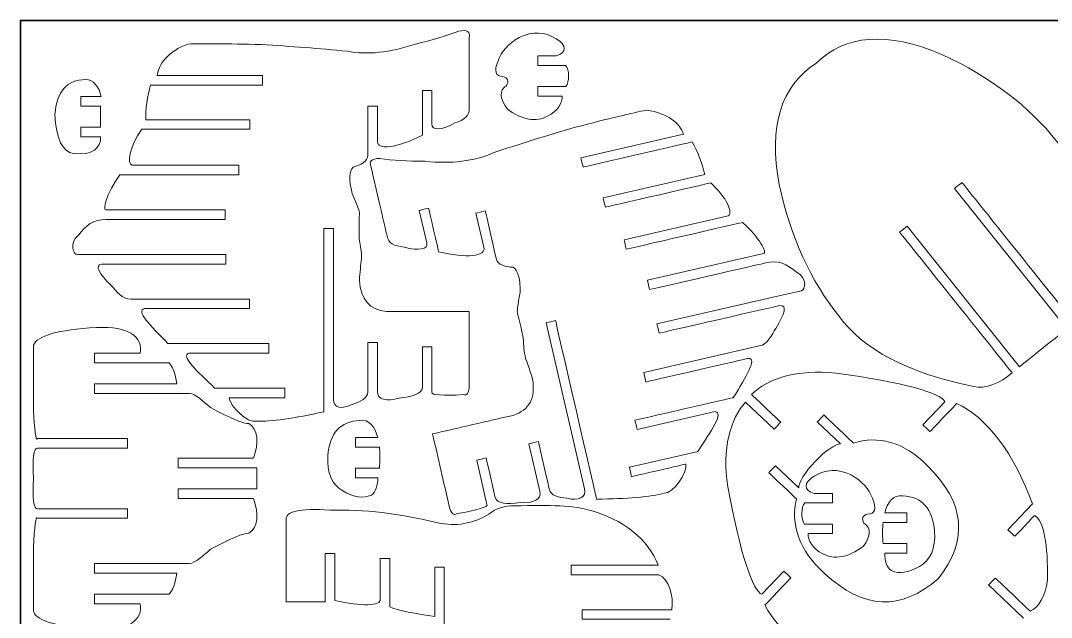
# Model space of a CAD drawing. Header units: inches. Extents: x -777 to 162, y -556 to 220.
# Drawn here: x -294.8 to 7.6, y -424.6 to -249.5 of the extents above; entities that cross this region are included whole.
import ezdxf

# ---------------------------------------------------------------- set-up
doc = ezdxf.new("R2010")
doc.units = ezdxf.units.IN
doc.header["$MEASUREMENT"] = 0
doc.layers.add('Layer 1', color=1, linetype='Continuous')
doc.layers.add('Layer 2', color=5, linetype='Continuous')

msp = doc.modelspace()

# ---------------------------------------------------------------- linework, layer by layer
at = {"layer": 'Layer 1', "lineweight": 9}
for points, knots in [([(-254.7151, -265.6626), (-254.4155, -262.3666), (-251.4172, -258.4896), (-245.7208, -256.3968), (-245.7208, -256.3968), (-241.5685, -256.2247), (-234.3879, -256.2874), (-224.1791, -256.5841), (-224.1791, -256.5841), (-215.4877, -257.0685), (-207.0908, -257.7085), (-198.9888, -258.5035), (-198.9888, -258.5035), (-193.0891, -259.6355), (-186.4049, -258.9361), (-178.9375, -256.4044), (-178.9375, -256.4044), (-174.0507, -255.2672), (-169.8233, -254.0109), (-166.2556, -252.6342), (-166.2556, -252.6342), (-163.7974, -252.1159), (-162.7779, -252.7542), (-163.1975, -254.5481)], [0, 0, 0, 0, 0.16666667, 0.16666667, 0.16666667, 0.16666668, 0.33333333, 0.33333333, 0.33333333, 0.33333334, 0.5, 0.5, 0.5, 0.50000001, 0.66666667, 0.66666667, 0.66666667, 0.66666668, 0.83333333, 0.83333333, 0.83333333, 0.83333334, 1, 1, 1, 1]), ([(-137.6757, -259.8666), (-134.504, -259.0552), (-134.504, -256.6029), (-137.6757, -254.8745), (-137.6757, -254.8745), (-140.9371, -252.7312), (-144.5579, -252.596), (-148.5373, -254.4695), (-148.5373, -254.4695), (-151.7389, -256.3284), (-153.8036, -258.6069), (-154.7312, -261.3053), (-154.7312, -261.3053), (-155.988, -264.378), (-155.5094, -265.922), (-153.2952, -265.9373), (-153.2952, -265.9373), (-151.8438, -266.3721), (-151.4994, -267.2568), (-152.2626, -268.5908), (-152.2626, -268.5908), (-154.4466, -270.075), (-154.3573, -272.3685), (-151.9933, -275.4714), (-151.9933, -275.4714), (-147.5346, -278.7242), (-143.615, -279.4287), (-140.234, -277.5851), (-140.234, -277.5851), (-137.1964, -276.219), (-135.7455, -273.4641), (-135.8803, -271.6865)], [0, 0, 0, 0, 0.125, 0.125, 0.125, 0.12500001, 0.25, 0.25, 0.25, 0.25000001, 0.375, 0.375, 0.375, 0.37500001, 0.5, 0.5, 0.5, 0.50000001, 0.625, 0.625, 0.625, 0.62500001, 0.75, 0.75, 0.75, 0.75000001, 0.875, 0.875, 0.875, 0.87500001, 1, 1, 1, 1]), ([(20.7955, -328.1248), (21.1244, -308.2721), (17.2764, -293.8994), (9.2497, -285.0074), (9.2497, -285.0074), (1.165, -274.7102), (-10.0938, -266.1868), (-24.5263, -259.4373), (-24.5263, -259.4373), (-40.5374, -252.6586), (-52.8619, -253.557), (-61.4997, -262.1333)], [0, 0, 0, 0, 0.33333333, 0.33333333, 0.33333333, 0.33333334, 0.66666667, 0.66666667, 0.66666667, 0.66666668, 1, 1, 1, 1]), ([(-137.6757, -259.8666), (-137.6757, -259.8666), (-143.0095, -259.8666), (-143.0095, -259.8666), (-143.0095, -259.8666), (-143.0095, -259.8666), (-143.0095, -262.686), (-143.0095, -262.686), (-143.0095, -262.686), (-143.0095, -262.686), (-134.8929, -262.686), (-134.8929, -262.686), (-134.8929, -262.686), (-133.7853, -263.8123), (-133.7558, -267.4496), (-134.8029, -268.8671)], [0, 0, 0, 0, 0.25, 0.25, 0.25, 0.25000001, 0.5, 0.5, 0.5, 0.50000001, 0.75, 0.75, 0.75, 0.75000001, 1, 1, 1, 1]), ([(-15.1815, -356.9067), (-34.6222, -352.8699), (-47.7998, -345.9609), (-54.713, -336.1782), (-54.713, -336.1782), (-62.9844, -326.0304), (-68.8288, -313.1753), (-72.2457, -297.6133), (-72.2457, -297.6133), (-75.3446, -280.5048), (-71.7629, -268.678), (-61.4997, -262.1333)], [0, 0, 0, 0, 0.33333333, 0.33333333, 0.33333333, 0.33333334, 0.66666667, 0.66666667, 0.66666667, 0.66666668, 1, 1, 1, 1]), ([(-254.7151, -265.6626), (-254.7151, -265.6626), (-223.7917, -265.6626), (-223.7917, -265.6626), (-223.7917, -265.6626), (-223.7917, -265.6626), (-223.7917, -268.4819), (-223.7917, -268.4819), (-223.7917, -268.4819), (-223.7917, -268.4819), (-256.6488, -268.4819), (-256.6488, -268.4819)], [0, 0, 0, 0, 0.33333333, 0.33333333, 0.33333333, 0.33333334, 0.66666667, 0.66666667, 0.66666667, 0.66666668, 1, 1, 1, 1]), ([(-271.1661, -271.8118), (-271.7792, -269.1389), (-273.3202, -266.6855), (-275.7892, -266.8167), (-275.7892, -266.8167), (-281.2561, -266.8765), (-284.2357, -270.2944), (-284.7274, -277.0703), (-284.7274, -277.0703), (-284.3979, -284.2961), (-282.5729, -288.1036), (-279.2518, -288.4933), (-279.2518, -288.4933), (-273.7459, -289.2398), (-271.1129, -286.8308), (-271.352, -283.6313)], [0, 0, 0, 0, 0.25, 0.25, 0.25, 0.25000001, 0.5, 0.5, 0.5, 0.50000001, 0.75, 0.75, 0.75, 0.75000001, 1, 1, 1, 1]), ([(-134.8025, -268.8671), (-134.8025, -268.8671), (-143.0095, -268.8671), (-143.0095, -268.8671), (-143.0095, -268.8671), (-143.0095, -268.8671), (-143.0095, -271.6865), (-143.0095, -271.6865), (-143.0095, -271.6865), (-143.0095, -271.6865), (-135.8796, -271.6865), (-135.8796, -271.6865)], [0, 0, 0, 0, 0.33333333, 0.33333333, 0.33333333, 0.33333334, 0.66666667, 0.66666667, 0.66666667, 0.66666668, 1, 1, 1, 1]), ([(-271.1661, -271.8118), (-271.1661, -271.8118), (-277.179, -271.8118), (-277.179, -271.8118), (-277.179, -271.8118), (-277.179, -271.8118), (-277.179, -274.6311), (-277.179, -274.6311), (-277.179, -274.6311), (-277.179, -274.6311), (-271.352, -274.6311), (-271.352, -274.6311)], [0, 0, 0, 0, 0.33333333, 0.33333333, 0.33333333, 0.33333334, 0.66666667, 0.66666667, 0.66666667, 0.66666668, 1, 1, 1, 1]), ([(-174.1138, -279.834), (-174.1138, -279.834), (-174.1138, -270.0775), (-174.1138, -270.0775), (-174.1138, -270.0775), (-174.1138, -270.0775), (-176.9331, -270.0775), (-176.9331, -270.0775), (-176.9331, -270.0775), (-176.9331, -270.0775), (-176.9331, -283.1547), (-176.9331, -283.1547)], [0, 0, 0, 0, 0.33333333, 0.33333333, 0.33333333, 0.33333334, 0.66666667, 0.66666667, 0.66666667, 0.66666668, 1, 1, 1, 1]), ([(-190.1235, -284.8605), (-190.1235, -284.8605), (-190.1235, -274.5913), (-190.1235, -274.5913), (-190.1235, -274.5913), (-190.1235, -274.5913), (-192.9429, -274.5913), (-192.9429, -274.5913), (-192.9429, -274.5913), (-192.9429, -274.5913), (-192.9429, -289.0757), (-192.9429, -289.0757)], [0, 0, 0, 0, 0.33333333, 0.33333333, 0.33333333, 0.33333334, 0.66666667, 0.66666667, 0.66666667, 0.66666668, 1, 1, 1, 1]), ([(-100.2787, -282.8278), (-101.3101, -279.683), (-105.1017, -276.5775), (-111.1224, -275.8158), (-111.1224, -275.8158), (-115.2075, -276.5797), (-122.191, -278.2516), (-132.073, -280.8309), (-132.073, -280.8309), (-140.4342, -283.2527), (-148.4735, -285.7601), (-156.1907, -288.3523), (-156.1907, -288.3523), (-161.6861, -290.779), (-168.3568, -291.5969), (-176.2018, -290.8049), (-176.2018, -290.8049), (-181.2192, -290.7929), (-185.6207, -290.5169), (-189.4063, -289.9757), (-189.4063, -289.9757), (-191.9181, -290.0221), (-192.7684, -290.8727), (-191.9571, -292.5269)], [0, 0, 0, 0, 0.16666667, 0.16666667, 0.16666667, 0.16666668, 0.33333333, 0.33333333, 0.33333333, 0.33333334, 0.5, 0.5, 0.5, 0.50000001, 0.66666667, 0.66666667, 0.66666667, 0.66666668, 0.83333333, 0.83333333, 0.83333333, 0.83333334, 1, 1, 1, 1]), ([(-174.1138, -279.834), (-174.2432, -281.8375), (-171.2255, -281.7479), (-167.4245, -279.5642), (-167.4245, -279.5642), (-164.5166, -278.6968), (-163.1075, -277.2903), (-163.1975, -275.3454)], [0, 0, 0, 0, 0.5, 0.5, 0.5, 0.50000001, 1, 1, 1, 1]), ([(-271.352, -280.8123), (-271.352, -280.8123), (-277.179, -280.8123), (-277.179, -280.8123), (-277.179, -280.8123), (-277.179, -280.8123), (-277.179, -283.6313), (-277.179, -283.6313), (-277.179, -283.6313), (-277.179, -283.6313), (-271.352, -283.6313), (-271.352, -283.6313)], [0, 0, 0, 0, 0.33333333, 0.33333333, 0.33333333, 0.33333334, 0.66666667, 0.66666667, 0.66666667, 0.66666668, 1, 1, 1, 1]), ([(-258.0878, -278.5947), (-258.0878, -278.5947), (-227.5321, -278.5944), (-227.5321, -278.5944), (-227.5321, -278.5944), (-227.5321, -278.5944), (-227.5321, -281.4136), (-227.5321, -281.4136), (-227.5321, -281.4136), (-227.5321, -281.4136), (-259.2571, -281.4136), (-259.2571, -281.4136)], [0, 0, 0, 0, 0.33333333, 0.33333333, 0.33333333, 0.33333334, 0.66666667, 0.66666667, 0.66666667, 0.66666668, 1, 1, 1, 1]), ([(-100.2787, -282.8278), (-100.2787, -282.8278), (-130.414, -289.7649), (-130.414, -289.7649), (-130.414, -289.7649), (-130.414, -289.7649), (-129.7816, -292.5123), (-129.7816, -292.5123), (-129.7816, -292.5123), (-129.7816, -292.5123), (-97.7619, -285.1414), (-97.7619, -285.1414)], [0, 0, 0, 0, 0.33333333, 0.33333333, 0.33333333, 0.33333334, 0.66666667, 0.66666667, 0.66666667, 0.66666668, 1, 1, 1, 1]), ([(-164.9959, -359.2769), (-163.7974, -359.6946), (-163.1978, -358.7972), (-163.1975, -356.5837), (-163.1975, -356.5837), (-163.1975, -349.3426), (-163.1975, -342.1015), (-163.1975, -334.8603), (-163.1975, -334.8603), (-171.2922, -334.86), (-179.3869, -334.8603), (-187.4817, -334.8603), (-187.4817, -334.8603), (-192.3987, -334.4117), (-195.0373, -331.3894), (-195.3974, -325.7939), (-195.3974, -325.7939), (-195.2476, -323.3701), (-195.0373, -321.2455), (-194.7676, -319.4206), (-194.7676, -319.4206), (-194.7978, -317.2359), (-195.0078, -315.4703), (-195.3974, -314.1243), (-195.3974, -314.1243), (-195.517, -312.5979), (-195.517, -309.935), (-195.3974, -306.1352), (-195.3974, -306.1352), (-195.2771, -305.7161), (-195.9967, -303.741), (-197.556, -300.2106), (-197.556, -300.2106), (-198.5153, -296.3202), (-198.3954, -293.7469), (-197.1962, -292.4906), (-197.1962, -292.4906), (-195.1018, -291.9431), (-192.8952, -290.8045), (-192.9429, -289.0754)], [0, 0, 0, 0, 0.1, 0.1, 0.1, 0.10000001, 0.2, 0.2, 0.2, 0.20000001, 0.3, 0.3, 0.3, 0.30000001, 0.4, 0.4, 0.4, 0.40000001, 0.5, 0.5, 0.5, 0.50000001, 0.6, 0.6, 0.6, 0.60000001, 0.7, 0.7, 0.7, 0.70000001, 0.8, 0.8, 0.8, 0.80000001, 0.9, 0.9, 0.9, 0.90000001, 1, 1, 1, 1]), ([(-262.0455, -291.9832), (-262.0455, -291.9832), (-230.7568, -291.9836), (-230.7568, -291.9836), (-230.7568, -291.9836), (-230.7568, -291.9836), (-230.7568, -294.8028), (-230.7568, -294.8028), (-230.7568, -294.8028), (-230.7568, -294.8028), (-265.7331, -294.8025), (-265.7331, -294.8025)], [0, 0, 0, 0, 0.33333333, 0.33333333, 0.33333333, 0.33333334, 0.66666667, 0.66666667, 0.66666667, 0.66666668, 1, 1, 1, 1]), ([(-94.0909, -294.6737), (-94.0909, -294.6737), (-123.8679, -301.528), (-123.8679, -301.528), (-123.8679, -301.528), (-123.8679, -301.528), (-123.2354, -304.2754), (-123.2354, -304.2754), (-123.2354, -304.2754), (-123.2354, -304.2754), (-92.319, -297.1585), (-92.319, -297.1585)], [0, 0, 0, 0, 0.33333333, 0.33333333, 0.33333333, 0.33333334, 0.66666667, 0.66666667, 0.66666667, 0.66666668, 1, 1, 1, 1]), ([(12.1568, -339.9889), (12.1568, -339.9889), (-20.8254, -298.7616), (-20.8254, -298.7616), (-20.8254, -298.7616), (-20.8254, -298.7616), (-18.6239, -297.0004), (-18.6239, -297.0004), (-18.6239, -297.0004), (-18.6239, -297.0004), (14.3583, -338.2277), (14.3583, -338.2277)], [0, 0, 0, 0, 0.33333333, 0.33333333, 0.33333333, 0.33333334, 0.66666667, 0.66666667, 0.66666667, 0.66666668, 1, 1, 1, 1]), ([(-269.7269, -305.0659), (-269.7269, -305.0659), (-234.7513, -305.0659), (-234.7513, -305.0659), (-234.7513, -305.0659), (-234.7513, -305.0659), (-234.7513, -307.8851), (-234.7513, -307.8851), (-234.7513, -307.8851), (-234.7513, -307.8851), (-269.7269, -307.8851), (-269.7269, -307.8851)], [0, 0, 0, 0, 0.33333333, 0.33333333, 0.33333333, 0.33333334, 0.66666667, 0.66666667, 0.66666667, 0.66666668, 1, 1, 1, 1]), ([(-175.6467, -314.7194), (-175.6467, -314.7194), (-177.8353, -305.2116), (-177.8353, -305.2116), (-177.8353, -305.2116), (-177.8353, -305.2116), (-175.0878, -304.5792), (-175.0878, -304.5792), (-175.0878, -304.5792), (-175.0878, -304.5792), (-172.1542, -317.3231), (-172.1542, -317.3231)], [0, 0, 0, 0, 0.33333333, 0.33333333, 0.33333333, 0.33333334, 0.66666667, 0.66666667, 0.66666667, 0.66666668, 1, 1, 1, 1]), ([(-158.9173, -316.0263), (-158.9173, -316.0263), (-161.221, -306.0188), (-161.221, -306.0188), (-161.221, -306.0188), (-161.221, -306.0188), (-158.4735, -305.3864), (-158.4735, -305.3864), (-158.4735, -305.3864), (-158.4735, -305.3864), (-155.2242, -319.5016), (-155.2242, -319.5016)], [0, 0, 0, 0, 0.33333333, 0.33333333, 0.33333333, 0.33333334, 0.66666667, 0.66666667, 0.66666667, 0.66666668, 1, 1, 1, 1]), ([(-270.9297, -318.1988), (-273.335, -318.1992), (-275.7403, -318.1992), (-278.1457, -318.1988), (-278.1457, -318.1988), (-279.265, -318.1237), (-280.7423, -315.115), (-277.8639, -312.5213), (-277.8639, -312.5213), (-275.6937, -309.6266), (-273.4083, -307.8181), (-269.7269, -307.8851)], [0, 0, 0, 0, 0.33333333, 0.33333333, 0.33333333, 0.33333334, 0.66666667, 0.66666667, 0.66666667, 0.66666668, 1, 1, 1, 1]), ([(-87.2306, -306.8331), (-87.2306, -306.8331), (-117.7218, -313.8525), (-117.7218, -313.8525), (-117.7218, -313.8525), (-117.7218, -313.8525), (-117.0893, -316.5999), (-117.0893, -316.5999), (-117.0893, -316.5999), (-117.0893, -316.5999), (-83.0045, -308.7533), (-83.0045, -308.7533)], [0, 0, 0, 0, 0.33333333, 0.33333333, 0.33333333, 0.33333334, 0.66666667, 0.66666667, 0.66666667, 0.66666668, 1, 1, 1, 1]), ([(-202.9979, -360.5708), (-202.9979, -360.5708), (-202.9979, -310.5641), (-202.9979, -310.5641), (-202.9979, -310.5641), (-202.9979, -310.5641), (-205.8173, -310.5641), (-205.8173, -310.5641), (-205.8173, -310.5641), (-205.8173, -310.5641), (-205.8173, -364.3034), (-205.8173, -364.3034)], [0, 0, 0, 0, 0.33333333, 0.33333333, 0.33333333, 0.33333334, 0.66666667, 0.66666667, 0.66666667, 0.66666668, 1, 1, 1, 1]), ([(-1.7105, -351.0829), (-1.7105, -351.0829), (-34.6927, -309.8556), (-34.6927, -309.8556), (-34.6927, -309.8556), (-34.6927, -309.8556), (-36.8942, -311.6168), (-36.8942, -311.6168), (-36.8942, -311.6168), (-36.8942, -311.6168), (-3.912, -352.8441), (-3.912, -352.8441)], [0, 0, 0, 0, 0.33333333, 0.33333333, 0.33333333, 0.33333334, 0.66666667, 0.66666667, 0.66666667, 0.66666668, 1, 1, 1, 1]), ([(-175.6467, -314.7194), (-175.0711, -316.6428), (-178.032, -317.2324), (-182.2259, -315.9572), (-182.2259, -315.9572), (-185.2543, -315.7641), (-186.9431, -314.7096), (-187.2917, -312.7941)], [0, 0, 0, 0, 0.5, 0.5, 0.5, 0.50000001, 1, 1, 1, 1]), ([(-270.9297, -318.1988), (-270.9297, -318.1988), (-234.6095, -318.1635), (-234.6095, -318.1635), (-234.6095, -318.1635), (-234.6095, -318.1635), (-234.6095, -320.9831), (-234.6095, -320.9831), (-234.6095, -320.9831), (-234.6095, -320.9831), (-270.9297, -321.0184), (-270.9297, -321.0184)], [0, 0, 0, 0, 0.33333333, 0.33333333, 0.33333333, 0.33333334, 0.66666667, 0.66666667, 0.66666667, 0.66666668, 1, 1, 1, 1]), ([(-166.7106, -394.183), (-167.7848, -394.8589), (-168.5704, -394.1189), (-169.0673, -391.9619), (-169.0673, -391.9619), (-170.6917, -384.9053), (-172.3162, -377.8487), (-173.9406, -370.7922), (-173.9406, -370.7922), (-166.0522, -368.9759), (-158.1637, -367.1604), (-150.2753, -365.3444), (-150.2753, -365.3444), (-145.5843, -363.8042), (-143.6909, -360.267), (-144.5952, -354.7333), (-144.5952, -354.7333), (-145.2849, -352.4049), (-145.9665, -350.3817), (-146.6387, -348.6637), (-146.6387, -348.6637), (-147.0994, -346.5279), (-147.2908, -344.7603), (-147.2131, -343.3612), (-147.2131, -343.3612), (-147.439, -341.8468), (-148.0364, -339.2518), (-149.0053, -335.5757), (-149.0053, -335.5757), (-149.2165, -335.1942), (-148.9584, -333.1081), (-148.2308, -329.3179), (-148.2308, -329.3179), (-148.1687, -325.3114), (-148.8628, -322.8306), (-150.3133, -321.8753), (-150.3133, -321.8753), (-152.4771, -321.8116), (-154.8829, -321.197), (-155.2243, -319.5013)], [0, 0, 0, 0, 0.1, 0.1, 0.1, 0.10000001, 0.2, 0.2, 0.2, 0.20000001, 0.3, 0.3, 0.3, 0.30000001, 0.4, 0.4, 0.4, 0.40000001, 0.5, 0.5, 0.5, 0.50000001, 0.6, 0.6, 0.6, 0.60000001, 0.7, 0.7, 0.7, 0.70000001, 0.8, 0.8, 0.8, 0.80000001, 0.9, 0.9, 0.9, 0.90000001, 1, 1, 1, 1]), ([(-76.8101, -317.8592), (-76.8101, -317.8592), (-110.8943, -325.7053), (-110.8943, -325.7053), (-110.8943, -325.7053), (-110.8943, -325.7053), (-110.2618, -328.4527), (-110.2618, -328.4527), (-110.2618, -328.4527), (-110.2618, -328.4527), (-76.1777, -320.6066), (-76.1777, -320.6066)], [0, 0, 0, 0, 0.33333333, 0.33333333, 0.33333333, 0.33333334, 0.66666667, 0.66666667, 0.66666667, 0.66666668, 1, 1, 1, 1]), ([(-72.6918, -330.3876), (-70.3477, -329.8483), (-68.0037, -329.3088), (-65.6598, -328.7688), (-65.6598, -328.7688), (-64.5858, -328.4445), (-63.8211, -325.181), (-67.208, -323.2992), (-67.208, -323.2992), (-69.9723, -320.9651), (-72.6051, -319.7154), (-76.1777, -320.6066)], [0, 0, 0, 0, 0.33333333, 0.33333333, 0.33333333, 0.33333334, 0.66666667, 0.66666667, 0.66666667, 0.66666668, 1, 1, 1, 1]), ([(-262.4144, -331.2239), (-264.9684, -331.4123), (-266.769, -328.7589), (-268.2558, -327.27), (-268.2558, -327.27), (-271.8574, -323.6617), (-273.1834, -321.3268), (-270.9297, -321.0188)], [0, 0, 0, 0, 0.5, 0.5, 0.5, 0.50000001, 1, 1, 1, 1]), ([(-262.4144, -331.2239), (-262.4144, -331.2239), (-227.6141, -331.2235), (-227.6141, -331.2235), (-227.6141, -331.2235), (-227.6141, -331.2235), (-227.6141, -334.0428), (-227.6141, -334.0428), (-227.6141, -334.0428), (-227.6141, -334.0428), (-258.4632, -334.0432), (-258.4632, -334.0432)], [0, 0, 0, 0, 0.33333333, 0.33333333, 0.33333333, 0.33333334, 0.66666667, 0.66666667, 0.66666667, 0.66666668, 1, 1, 1, 1]), ([(-72.6918, -330.3876), (-72.6918, -330.3876), (-108.0942, -338.5009), (-108.0942, -338.5009), (-108.0942, -338.5009), (-108.0942, -338.5009), (-107.4617, -341.2486), (-107.4617, -341.2486), (-107.4617, -341.2486), (-107.4617, -341.2486), (-72.0593, -333.1353), (-72.0593, -333.1353)], [0, 0, 0, 0, 0.33333333, 0.33333333, 0.33333333, 0.33333334, 0.66666667, 0.66666667, 0.66666667, 0.66666668, 1, 1, 1, 1]), ([(-245.4365, -347.0832), (-245.4365, -347.0832), (-221.9706, -347.0832), (-221.9706, -347.0832), (-221.9706, -347.0832), (-221.9706, -347.0832), (-221.9706, -344.2639), (-221.9706, -344.2639), (-221.9706, -344.2639), (-221.9706, -344.2639), (-251.56, -344.2978), (-251.56, -344.2978), (-251.56, -344.2978), (-256.6991, -338.9695), (-261.162, -334.6263), (-258.4632, -334.0432)], [0, 0, 0, 0, 0.25, 0.25, 0.25, 0.25000001, 0.5, 0.5, 0.5, 0.50000001, 0.75, 0.75, 0.75, 0.75000001, 1, 1, 1, 1]), ([(-78.0682, -344.9909), (-75.537, -344.6016), (-74.3775, -341.6119), (-73.2627, -339.8274), (-73.2627, -339.8274), (-70.5623, -335.5031), (-69.7939, -332.9302), (-72.0592, -333.1357)], [0, 0, 0, 0, 0.5, 0.5, 0.5, 0.50000001, 1, 1, 1, 1]), ([(-129.3869, -386.9188), (-129.3869, -386.9188), (-140.605, -338.1866), (-140.605, -338.1866), (-140.605, -338.1866), (-140.605, -338.1866), (-137.8575, -337.5542), (-137.8575, -337.5542), (-137.8575, -337.5542), (-137.8575, -337.5542), (-125.802, -389.9239), (-125.802, -389.9239)], [0, 0, 0, 0, 0.33333333, 0.33333333, 0.33333333, 0.33333334, 0.66666667, 0.66666667, 0.66666667, 0.66666668, 1, 1, 1, 1]), ([(-289.8202, -372.1637), (-290.364, -373.0527), (-290.7609, -369.4482), (-291.0127, -363.7154), (-291.0127, -363.7154), (-291.0127, -354.587), (-291.0127, -348.2765), (-291.0127, -344.7835), (-291.0127, -344.7835), (-290.0286, -341.974), (-283.8824, -340.2404), (-272.5744, -339.5829)], [0, 0, 0, 0, 0.33333333, 0.33333333, 0.33333333, 0.33333334, 0.66666667, 0.66666667, 0.66666667, 0.66666668, 1, 1, 1, 1]), ([(-190.1239, -358.3187), (-190.1239, -358.3187), (-190.1235, -344.0139), (-190.1235, -344.0139), (-190.1235, -344.0139), (-190.1235, -344.0139), (-192.9429, -344.0139), (-192.9429, -344.0139), (-192.9429, -344.0139), (-192.9429, -344.0139), (-192.9429, -358.4984), (-192.9429, -358.4984)], [0, 0, 0, 0, 0.33333333, 0.33333333, 0.33333333, 0.33333334, 0.66666667, 0.66666667, 0.66666667, 0.66666668, 1, 1, 1, 1]), ([(-259.7432, -347.1086), (-259.7432, -347.1086), (-273.0843, -347.1086), (-273.0843, -347.1086), (-273.0843, -347.1086), (-273.0843, -347.1086), (-273.0843, -349.928), (-273.0843, -349.928), (-273.0843, -349.928), (-273.0843, -349.928), (-251.2596, -349.9284), (-251.2596, -349.9284)], [0, 0, 0, 0, 0.33333333, 0.33333333, 0.33333333, 0.33333334, 0.66666667, 0.66666667, 0.66666667, 0.66666668, 1, 1, 1, 1]), ([(-174.1141, -358.5866), (-174.1141, -358.5866), (-174.1138, -345.2688), (-174.1138, -345.2688), (-174.1138, -345.2688), (-174.1138, -345.2688), (-176.9331, -345.2688), (-176.9331, -345.2688), (-176.9331, -345.2688), (-176.9331, -345.2688), (-176.9331, -357.34), (-176.9331, -357.34)], [0, 0, 0, 0, 0.33333333, 0.33333333, 0.33333333, 0.33333334, 0.66666667, 0.66666667, 0.66666667, 0.66666668, 1, 1, 1, 1]), ([(-78.0682, -344.9909), (-78.0682, -344.9909), (-111.9816, -352.7974), (-111.9816, -352.7974), (-111.9816, -352.7974), (-111.9816, -352.7974), (-111.3491, -355.5448), (-111.3491, -355.5448), (-111.3491, -355.5448), (-111.3491, -355.5448), (-81.2862, -348.6247), (-81.2862, -348.6247)], [0, 0, 0, 0, 0.33333333, 0.33333333, 0.33333333, 0.33333334, 0.66666667, 0.66666667, 0.66666667, 0.66666668, 1, 1, 1, 1]), ([(-91.0556, -364.2547), (-91.0556, -364.2547), (-113.9234, -369.5188), (-113.9234, -369.5188), (-113.9234, -369.5188), (-113.9234, -369.5188), (-114.5559, -366.7714), (-114.5559, -366.7714), (-114.5559, -366.7714), (-114.5559, -366.7714), (-85.713, -360.1666), (-85.713, -360.1666), (-85.713, -360.1666), (-81.9003, -353.8212), (-78.5254, -348.5876), (-81.2862, -348.6247)], [0, 0, 0, 0, 0.25, 0.25, 0.25, 0.25000001, 0.5, 0.5, 0.5, 0.50000001, 0.75, 0.75, 0.75, 0.75000001, 1, 1, 1, 1]), ([(-23.6005, -361.3931), (-24.5139, -358.8718), (-35.8291, -355.5934), (-55.6134, -352.9566), (-55.6134, -352.9566), (-66.8829, -351.8401), (-75.713, -354.4633), (-80.3391, -359.2365)], [0, 0, 0, 0, 0.5, 0.5, 0.5, 0.50000001, 1, 1, 1, 1]), ([(-249.0162, -356.0968), (-249.0162, -356.0968), (-273.0843, -356.0968), (-273.0843, -356.0968), (-273.0843, -356.0968), (-273.0843, -356.0968), (-273.0843, -358.9161), (-273.0843, -358.9161), (-273.0843, -358.9161), (-273.0843, -358.9161), (-245.3109, -358.9161), (-245.3109, -358.9161)], [0, 0, 0, 0, 0.33333333, 0.33333333, 0.33333333, 0.33333334, 0.66666667, 0.66666667, 0.66666667, 0.66666668, 1, 1, 1, 1]), ([(-245.3109, -358.9161), (-243.3988, -359.0295), (-241.3249, -361.2052), (-239.0896, -363.086), (-239.0896, -363.086), (-233.0166, -366.3234), (-229.2759, -367.8824), (-227.869, -367.7628), (-227.869, -367.7628), (-225.2061, -369.3141), (-224.7571, -373.4989), (-226.5226, -377.9592)], [0, 0, 0, 0, 0.33333333, 0.33333333, 0.33333333, 0.33333334, 0.66666667, 0.66666667, 0.66666667, 0.66666668, 1, 1, 1, 1]), ([(-238.0099, -357.348), (-238.0099, -357.348), (-217.3036, -357.348), (-217.3036, -357.348), (-217.3036, -357.348), (-217.3036, -357.348), (-217.3036, -360.1673), (-217.3036, -360.1673), (-217.3036, -360.1673), (-217.3036, -360.1673), (-233.6465, -360.1673), (-233.6465, -360.1673)], [0, 0, 0, 0, 0.33333333, 0.33333333, 0.33333333, 0.33333334, 0.66666667, 0.66666667, 0.66666667, 0.66666668, 1, 1, 1, 1]), ([(-192.9429, -358.4984), (-192.8511, -360.1823), (-195.1018, -361.3818), (-197.3311, -362.0972), (-197.3311, -362.0972), (-200.5138, -363.6827), (-203.1911, -363.1739), (-202.9979, -360.5708)], [0, 0, 0, 0, 0.5, 0.5, 0.5, 0.50000001, 1, 1, 1, 1]), ([(-190.1239, -358.3187), (-190.2835, -360.7425), (-187.3555, -361.3912), (-183.7044, -360.2643), (-183.7044, -360.2643), (-179.9315, -359.9654), (-176.8858, -358.9478), (-176.9331, -357.2121)], [0, 0, 0, 0, 0.5, 0.5, 0.5, 0.50000001, 1, 1, 1, 1]), ([(-82.0894, -361.4627), (-82.0894, -361.4627), (-73.7461, -369.402), (-73.7461, -369.402), (-73.7461, -369.402), (-73.7461, -369.402), (-71.8025, -367.3592), (-71.8025, -367.3592), (-71.8025, -367.3592), (-71.8025, -367.3592), (-80.3391, -359.2365), (-80.3391, -359.2365)], [0, 0, 0, 0, 0.33333333, 0.33333333, 0.33333333, 0.33333334, 0.66666667, 0.66666667, 0.66666667, 0.66666668, 1, 1, 1, 1]), ([(-77.3212, -417.8434), (-79.8845, -417.0558), (-83.7183, -405.9145), (-87.3301, -386.284), (-87.3301, -386.284), (-89.0025, -375.083), (-86.6278, -366.3193), (-82.0894, -361.4627)], [0, 0, 0, 0, 0.5, 0.5, 0.5, 0.50000001, 1, 1, 1, 1]), ([(-23.6005, -361.3931), (-23.6005, -361.3931), (-30.0517, -368.1729), (-30.0517, -368.1729), (-30.0517, -368.1729), (-30.0517, -368.1729), (-28.0095, -370.1161), (-28.0095, -370.1161), (-28.0095, -370.1161), (-28.0095, -370.1161), (-20.2027, -361.9123), (-20.2027, -361.9123)], [0, 0, 0, 0, 0.33333333, 0.33333333, 0.33333333, 0.33333334, 0.66666667, 0.66666667, 0.66666667, 0.66666668, 1, 1, 1, 1]), ([(-54.2759, -373.7265), (-54.2759, -373.7265), (-61.0557, -367.2748), (-61.0557, -367.2748), (-61.0557, -367.2748), (-61.0557, -367.2748), (-59.1126, -365.2325), (-59.1126, -365.2325), (-59.1126, -365.2325), (-59.1126, -365.2325), (-50.4276, -373.4969), (-50.4276, -373.4969)], [0, 0, 0, 0, 0.33333333, 0.33333333, 0.33333333, 0.33333334, 0.66666667, 0.66666667, 0.66666667, 0.66666668, 1, 1, 1, 1]), ([(-190.0183, -371.839), (-190.7662, -368.8016), (-192.531, -366.3464), (-195.3145, -366.8395), (-195.3145, -366.8395), (-200.9993, -367.0794), (-204.1116, -370.557), (-204.6503, -377.2729), (-204.6503, -377.2729), (-204.9791, -382.1899), (-203.5132, -385.6078), (-200.2518, -387.5265), (-200.2518, -387.5265), (-196.9598, -389.4004), (-194.2069, -389.805), (-191.993, -388.7403), (-191.993, -388.7403), (-190.6171, -388.1221), (-189.9592, -385.6399), (-190.0183, -383.6588)], [0, 0, 0, 0, 0.2, 0.2, 0.2, 0.20000001, 0.4, 0.4, 0.4, 0.40000001, 0.6, 0.6, 0.6, 0.60000001, 0.8, 0.8, 0.8, 0.80000001, 1, 1, 1, 1]), ([(-190.0183, -371.839), (-190.0183, -371.839), (-196.5068, -371.839), (-196.5068, -371.839), (-196.5068, -371.839), (-196.5068, -371.839), (-196.5068, -374.658), (-196.5068, -374.658), (-196.5068, -374.658), (-196.5068, -374.658), (-189.5244, -374.658), (-189.5244, -374.658)], [0, 0, 0, 0, 0.33333333, 0.33333333, 0.33333333, 0.33333334, 0.66666667, 0.66666667, 0.66666667, 0.66666668, 1, 1, 1, 1]), ([(-289.8202, -374.9831), (-289.8202, -374.9831), (-263.4044, -374.9831), (-263.4044, -374.9831), (-263.4044, -374.9831), (-263.4044, -374.9831), (-263.4044, -372.1637), (-263.4044, -372.1637), (-263.4044, -372.1637), (-263.4044, -372.1637), (-289.8202, -372.1637), (-289.8202, -372.1637)], [0, 0, 0, 0, 0.33333333, 0.33333333, 0.33333333, 0.33333334, 0.66666667, 0.66666667, 0.66666667, 0.66666668, 1, 1, 1, 1]), ([(-142.438, -387.6122), (-142.438, -387.6122), (-145.6474, -373.6721), (-145.6474, -373.6721), (-145.6474, -373.6721), (-145.6474, -373.6721), (-142.8998, -373.0396), (-142.8998, -373.0396), (-142.8998, -373.0396), (-142.8998, -373.0396), (-139.6505, -387.1549), (-139.6505, -387.1549)], [0, 0, 0, 0, 0.33333333, 0.33333333, 0.33333333, 0.33333334, 0.66666667, 0.66666667, 0.66666667, 0.66666668, 1, 1, 1, 1]), ([(-226.523, -377.9592), (-226.523, -377.9592), (-248.5846, -377.9592), (-248.5846, -377.9592), (-248.5846, -377.9592), (-248.5846, -377.9592), (-248.5846, -380.7786), (-248.5846, -380.7786), (-248.5846, -380.7786), (-248.5846, -380.7786), (-225.5349, -380.779), (-225.5349, -380.779)], [0, 0, 0, 0, 0.33333333, 0.33333333, 0.33333333, 0.33333334, 0.66666667, 0.66666667, 0.66666667, 0.66666668, 1, 1, 1, 1]), ([(-157.9796, -391.4647), (-157.9796, -391.4647), (-160.9676, -378.4865), (-160.9676, -378.4865), (-160.9676, -378.4865), (-160.9676, -378.4865), (-158.22, -377.854), (-158.22, -377.854), (-158.22, -377.854), (-158.22, -377.854), (-155.5121, -389.6176), (-155.5121, -389.6176)], [0, 0, 0, 0, 0.33333333, 0.33333333, 0.33333333, 0.33333334, 0.66666667, 0.66666667, 0.66666667, 0.66666668, 1, 1, 1, 1]), ([(-95.9902, -375.9239), (-95.9902, -375.9239), (-116.1687, -380.569), (-116.1687, -380.569), (-116.1687, -380.569), (-116.1687, -380.569), (-115.5363, -383.3164), (-115.5363, -383.3164), (-115.5363, -383.3164), (-115.5363, -383.3164), (-99.6099, -379.6502), (-99.6099, -379.6502)], [0, 0, 0, 0, 0.33333333, 0.33333333, 0.33333333, 0.33333334, 0.66666667, 0.66666667, 0.66666667, 0.66666668, 1, 1, 1, 1]), ([(-189.5244, -380.8395), (-189.5244, -380.8395), (-196.5068, -380.8395), (-196.5068, -380.8395), (-196.5068, -380.8395), (-196.5068, -380.8395), (-196.5068, -383.6588), (-196.5068, -383.6588), (-196.5068, -383.6588), (-196.5068, -383.6588), (-190.0183, -383.6588), (-190.0183, -383.6588)], [0, 0, 0, 0, 0.33333333, 0.33333333, 0.33333333, 0.33333334, 0.66666667, 0.66666667, 0.66666667, 0.66666668, 1, 1, 1, 1]), ([(-66.5194, -386.5913), (-66.5194, -386.5913), (-73.2995, -380.1398), (-73.2995, -380.1398), (-73.2995, -380.1398), (-73.2995, -380.1398), (-75.2426, -382.1821), (-75.2426, -382.1821), (-75.2426, -382.1821), (-75.2426, -382.1821), (-67.1714, -389.8628), (-67.1714, -389.8628)], [0, 0, 0, 0, 0.33333333, 0.33333333, 0.33333333, 0.33333334, 0.66666667, 0.66666667, 0.66666667, 0.66666668, 1, 1, 1, 1]), ([(-61.9619, -388.2333), (-65.1336, -387.4219), (-65.1336, -384.9696), (-61.9619, -383.2412), (-61.9619, -383.2412), (-58.7005, -381.0979), (-55.0798, -380.9627), (-51.1004, -382.8362), (-51.1004, -382.8362), (-47.8988, -384.6951), (-45.834, -386.9736), (-44.9064, -389.672), (-44.9064, -389.672), (-43.6496, -392.7447), (-44.1282, -394.2887), (-46.3424, -394.304), (-46.3424, -394.304), (-47.7938, -394.7388), (-48.1382, -395.6235), (-47.375, -396.9575), (-47.375, -396.9575), (-45.191, -398.4417), (-45.2803, -400.7352), (-47.6444, -403.8381), (-47.6444, -403.8381), (-52.103, -407.0909), (-56.0227, -407.7954), (-59.4036, -405.9518), (-59.4036, -405.9518), (-62.4412, -404.5857), (-63.8922, -401.8308), (-63.7573, -400.0532)], [0, 0, 0, 0, 0.125, 0.125, 0.125, 0.12500001, 0.25, 0.25, 0.25, 0.25000001, 0.375, 0.375, 0.375, 0.37500001, 0.5, 0.5, 0.5, 0.50000001, 0.625, 0.625, 0.625, 0.62500001, 0.75, 0.75, 0.75, 0.75000001, 0.875, 0.875, 0.875, 0.87500001, 1, 1, 1, 1]), ([(-225.5349, -386.9473), (-225.5349, -386.9473), (-248.5846, -386.9473), (-248.5846, -386.9473), (-248.5846, -386.9473), (-248.5846, -386.9473), (-248.5846, -389.7663), (-248.5846, -389.7663), (-248.5846, -389.7663), (-248.5846, -389.7663), (-226.523, -389.7663), (-226.523, -389.7663)], [0, 0, 0, 0, 0.33333333, 0.33333333, 0.33333333, 0.33333334, 0.66666667, 0.66666667, 0.66666667, 0.66666668, 1, 1, 1, 1]), ([(-139.6505, -387.1549), (-139.3623, -388.8165), (-136.8998, -389.4805), (-134.5669, -389.6776), (-134.5669, -389.6776), (-131.1095, -390.5087), (-128.6147, -389.4123), (-129.3869, -386.9188)], [0, 0, 0, 0, 0.5, 0.5, 0.5, 0.50000001, 1, 1, 1, 1]), ([(-245.3109, -408.8102), (-243.3988, -408.6968), (-241.3249, -406.5208), (-239.0896, -404.64), (-239.0896, -404.64), (-233.0166, -401.4025), (-229.2759, -399.8436), (-227.869, -399.9631), (-227.869, -399.9631), (-225.2061, -398.4118), (-224.7571, -394.2267), (-226.5226, -389.7663)], [0, 0, 0, 0, 0.33333333, 0.33333333, 0.33333333, 0.33333334, 0.66666667, 0.66666667, 0.66666667, 0.66666668, 1, 1, 1, 1]), ([(-142.438, -387.6122), (-141.7387, -389.9384), (-144.4465, -391.2274), (-148.2574, -390.9483), (-148.2574, -390.9483), (-152.0012, -391.5034), (-155.1976, -391.195), (-155.5408, -389.4929)], [0, 0, 0, 0, 0.5, 0.5, 0.5, 0.50000001, 1, 1, 1, 1]), ([(-61.9619, -388.2333), (-61.9619, -388.2333), (-56.6281, -388.2333), (-56.6281, -388.2333), (-56.6281, -388.2333), (-56.6281, -388.2333), (-56.6281, -391.0527), (-56.6281, -391.0527), (-56.6281, -391.0527), (-56.6281, -391.0527), (-64.7447, -391.0527), (-64.7447, -391.0527), (-64.7447, -391.0527), (-65.8523, -392.179), (-65.8819, -395.8163), (-64.8347, -397.2338)], [0, 0, 0, 0, 0.25, 0.25, 0.25, 0.25000001, 0.5, 0.5, 0.5, 0.50000001, 0.75, 0.75, 0.75, 0.75000001, 1, 1, 1, 1]), ([(-41.2746, -393.9921), (-40.5266, -390.9547), (-38.7618, -388.4995), (-35.9783, -388.9926), (-35.9783, -388.9926), (-30.2935, -389.2325), (-27.1812, -392.7101), (-26.6425, -399.426), (-26.6425, -399.426), (-26.3137, -404.343), (-27.7797, -407.7609), (-31.041, -409.6796), (-31.041, -409.6796), (-34.333, -411.5535), (-37.0859, -411.9581), (-39.2998, -410.8934), (-39.2998, -410.8934), (-40.6757, -410.2752), (-41.3336, -407.793), (-41.2746, -405.8119)], [0, 0, 0, 0, 0.2, 0.2, 0.2, 0.20000001, 0.4, 0.4, 0.4, 0.40000001, 0.6, 0.6, 0.6, 0.60000001, 0.8, 0.8, 0.8, 0.80000001, 1, 1, 1, 1]), ([(-289.8202, -395.5622), (-289.8202, -395.5622), (-263.4044, -395.5622), (-263.4044, -395.5622), (-263.4044, -395.5622), (-263.4044, -395.5622), (-263.4044, -392.7428), (-263.4044, -392.7428), (-263.4044, -392.7428), (-263.4044, -392.7428), (-289.8202, -392.7428), (-289.8202, -392.7428)], [0, 0, 0, 0, 0.33333333, 0.33333333, 0.33333333, 0.33333334, 0.66666667, 0.66666667, 0.66666667, 0.66666668, 1, 1, 1, 1]), ([(-157.4035, -394.3281), (-162.1106, -397.2009), (-167.1177, -398.0385), (-172.4243, -396.8415), (-172.4243, -396.8415), (-183.6647, -394.1283), (-194.1866, -392.9051), (-203.9893, -393.1719)], [0, 0, 0, 0, 0.5, 0.5, 0.5, 0.50000001, 1, 1, 1, 1]), ([(-107.7839, -409.3224), (-110.5424, -401.9144), (-117.9184, -395.7087), (-128.3517, -393.0713), (-128.3517, -393.0713), (-132.1366, -391.9166), (-139.2968, -391.5318), (-149.8311, -391.9166), (-149.8311, -391.9166), (-152.8462, -391.8146), (-155.3703, -392.6183), (-157.4035, -394.3281)], [0, 0, 0, 0, 0.33333333, 0.33333333, 0.33333333, 0.33333334, 0.66666667, 0.66666667, 0.66666667, 0.66666668, 1, 1, 1, 1]), ([(2.0408, -391.3002), (2.0408, -391.3002), (-5.1833, -398.8921), (-5.1833, -398.8921), (-5.1833, -398.8921), (-5.1833, -398.8921), (-3.141, -400.8358), (-3.141, -400.8358), (-3.141, -400.8358), (-3.141, -400.8358), (2.7098, -394.6868), (2.7098, -394.6868)], [0, 0, 0, 0, 0.33333333, 0.33333333, 0.33333333, 0.33333334, 0.66666667, 0.66666667, 0.66666667, 0.66666668, 1, 1, 1, 1]), ([(-289.8202, -395.5622), (-290.364, -394.6732), (-290.7609, -398.2777), (-291.0127, -404.0105), (-291.0127, -404.0105), (-291.0127, -413.1389), (-291.0127, -419.4494), (-291.0127, -422.9424), (-291.0127, -422.9424), (-290.0286, -425.7519), (-283.8824, -427.4855), (-272.5744, -428.143)], [0, 0, 0, 0, 0.33333333, 0.33333333, 0.33333333, 0.33333334, 0.66666667, 0.66666667, 0.66666667, 0.66666668, 1, 1, 1, 1]), ([(-41.2746, -393.9921), (-41.2746, -393.9921), (-34.7861, -393.9921), (-34.7861, -393.9921), (-34.7861, -393.9921), (-34.7861, -393.9921), (-34.7861, -396.8111), (-34.7861, -396.8111), (-34.7861, -396.8111), (-34.7861, -396.8111), (-41.7684, -396.8111), (-41.7684, -396.8111)], [0, 0, 0, 0, 0.33333333, 0.33333333, 0.33333333, 0.33333334, 0.66666667, 0.66666667, 0.66666667, 0.66666668, 1, 1, 1, 1]), ([(1.4044, -422.8278), (3.7835, -421.8928), (5.9526, -418.23), (6.4481, -413.7091), (6.4481, -413.7091), (6.7029, -403.3852), (5.3058, -396.0586), (2.7098, -394.6868)], [0, 0, 0, 0, 0.5, 0.5, 0.5, 0.50000001, 1, 1, 1, 1]), ([(-64.8351, -397.2338), (-64.8351, -397.2338), (-56.6281, -397.2338), (-56.6281, -397.2338), (-56.6281, -397.2338), (-56.6281, -397.2338), (-56.6281, -400.0532), (-56.6281, -400.0532), (-56.6281, -400.0532), (-56.6281, -400.0532), (-63.758, -400.0532), (-63.758, -400.0532)], [0, 0, 0, 0, 0.33333333, 0.33333333, 0.33333333, 0.33333334, 0.66666667, 0.66666667, 0.66666667, 0.66666668, 1, 1, 1, 1]), ([(-41.7684, -402.9926), (-41.7684, -402.9926), (-34.7861, -402.9926), (-34.7861, -402.9926), (-34.7861, -402.9926), (-34.7861, -402.9926), (-34.7861, -405.8119), (-34.7861, -405.8119), (-34.7861, -405.8119), (-34.7861, -405.8119), (-41.2746, -405.8119), (-41.2746, -405.8119)], [0, 0, 0, 0, 0.33333333, 0.33333333, 0.33333333, 0.33333334, 0.66666667, 0.66666667, 0.66666667, 0.66666668, 1, 1, 1, 1]), ([(-205.4203, -420.091), (-205.4203, -420.091), (-205.4203, -405.8857), (-205.4203, -405.8857), (-205.4203, -405.8857), (-205.4203, -405.8857), (-202.601, -405.8857), (-202.601, -405.8857), (-202.601, -405.8857), (-202.601, -405.8857), (-202.601, -419.6423), (-202.601, -419.6423)], [0, 0, 0, 0, 0.33333333, 0.33333333, 0.33333333, 0.33333334, 0.66666667, 0.66666667, 0.66666667, 0.66666668, 1, 1, 1, 1]), ([(-189.3198, -419.2829), (-189.3198, -419.2829), (-189.3202, -407.3218), (-189.3202, -407.3218), (-189.3202, -407.3218), (-189.3202, -407.3218), (-186.5008, -407.3218), (-186.5008, -407.3218), (-186.5008, -407.3218), (-186.5008, -407.3218), (-186.5008, -421.5274), (-186.5008, -421.5274)], [0, 0, 0, 0, 0.33333333, 0.33333333, 0.33333333, 0.33333334, 0.66666667, 0.66666667, 0.66666667, 0.66666668, 1, 1, 1, 1]), ([(-249.0162, -411.6292), (-249.0162, -411.6292), (-273.0843, -411.6292), (-273.0843, -411.6292), (-273.0843, -411.6292), (-273.0843, -411.6292), (-273.0843, -408.8102), (-273.0843, -408.8102), (-273.0843, -408.8102), (-273.0843, -408.8102), (-245.3109, -408.8102), (-245.3109, -408.8102)], [0, 0, 0, 0, 0.33333333, 0.33333333, 0.33333333, 0.33333334, 0.66666667, 0.66666667, 0.66666667, 0.66666668, 1, 1, 1, 1]), ([(-173.3104, -424.3999), (-173.3104, -424.3999), (-173.3104, -409.9253), (-173.3104, -409.9253), (-173.3104, -409.9253), (-173.3104, -409.9253), (-170.4911, -409.9253), (-170.4911, -409.9253), (-170.4911, -409.9253), (-170.4911, -409.9253), (-170.4911, -427.1827), (-170.4911, -427.1827)], [0, 0, 0, 0, 0.33333333, 0.33333333, 0.33333333, 0.33333334, 0.66666667, 0.66666667, 0.66666667, 0.66666668, 1, 1, 1, 1]), ([(-107.5149, -412.1417), (-107.5149, -412.1417), (-133.2673, -412.1417), (-133.2673, -412.1417), (-133.2673, -412.1417), (-133.2673, -412.1417), (-133.2669, -409.3224), (-133.2669, -409.3224), (-133.2669, -409.3224), (-133.2669, -409.3224), (-107.7839, -409.3224), (-107.7839, -409.3224)], [0, 0, 0, 0, 0.33333333, 0.33333333, 0.33333333, 0.33333334, 0.66666667, 0.66666667, 0.66666667, 0.66666668, 1, 1, 1, 1]), ([(-77.3212, -417.8434), (-77.3212, -417.8434), (-70.8695, -411.0636), (-70.8695, -411.0636), (-70.8695, -411.0636), (-70.8695, -411.0636), (-68.8271, -413.007), (-68.8271, -413.007), (-68.8271, -413.007), (-68.8271, -413.007), (-76.4112, -420.9768), (-76.4112, -420.9768)], [0, 0, 0, 0, 0.33333333, 0.33333333, 0.33333333, 0.33333334, 0.66666667, 0.66666667, 0.66666667, 0.66666668, 1, 1, 1, 1]), ([(-0.5561, -424.8545), (-0.5561, -424.8545), (-10.7816, -415.1233), (-10.7816, -415.1233), (-10.7816, -415.1233), (-10.7816, -415.1233), (-8.8385, -413.081), (-8.8385, -413.081), (-8.8385, -413.081), (-8.8385, -413.081), (1.4044, -422.8278), (1.4044, -422.8278)], [0, 0, 0, 0, 0.33333333, 0.33333333, 0.33333333, 0.33333334, 0.66666667, 0.66666667, 0.66666667, 0.66666668, 1, 1, 1, 1]), ([(-259.7432, -420.6173), (-259.7432, -420.6173), (-273.0843, -420.6173), (-273.0843, -420.6173), (-273.0843, -420.6173), (-273.0843, -420.6173), (-273.0843, -417.7979), (-273.0843, -417.7979), (-273.0843, -417.7979), (-273.0843, -417.7979), (-251.2596, -417.7975), (-251.2596, -417.7975)], [0, 0, 0, 0, 0.33333333, 0.33333333, 0.33333333, 0.33333334, 0.66666667, 0.66666667, 0.66666667, 0.66666668, 1, 1, 1, 1]), ([(-104.2395, -425.1904), (-104.2395, -425.1904), (-130.0174, -425.1904), (-130.0174, -425.1904), (-130.0174, -425.1904), (-130.0174, -425.1904), (-130.0174, -422.3712), (-130.0174, -422.3712), (-130.0174, -422.3712), (-130.0174, -422.3712), (-103.707, -422.3712), (-103.707, -422.3712)], [0, 0, 0, 0, 0.33333333, 0.33333333, 0.33333333, 0.33333334, 0.66666667, 0.66666667, 0.66666667, 0.66666668, 1, 1, 1, 1])]:
    msp.add_open_spline(points, degree=3, knots=knots, dxfattribs=at)
for points in [[(-163.1975, -254.5481), (-163.1975, -275.3454), (-163.1975, -270.1818), (-163.1975, -275.3454)], [(-258.0878, -278.5947), (-258.1483, -276.1961), (-257.6686, -271.2483), (-256.6488, -268.4819)], [(-271.352, -280.8123), (-271.352, -279.7516), (-271.352, -276.1143), (-271.352, -274.6311)], [(-262.0455, -291.9832), (-263.814, -291.6348), (-262.8846, -286.5346), (-259.2571, -281.4136)], [(-190.1235, -284.8605), (-190.3473, -287.5825), (-184.374, -287.0142), (-176.9331, -283.1547)], [(-94.0909, -294.6737), (-94.57, -292.3226), (-96.1474, -287.6085), (-97.7619, -285.1414)], [(-191.9571, -292.5269), (-187.2917, -312.7941), (-188.45, -307.7621), (-187.2917, -312.7941)], [(-269.7269, -305.0659), (-270.8904, -305.2448), (-269.5589, -300.2471), (-265.7331, -294.8025)], [(-87.2306, -306.8331), (-85.5853, -306.0968), (-87.6352, -301.3351), (-92.319, -297.1585)], [(-76.8101, -317.8592), (-75.6362, -317.7726), (-78.0549, -313.2009), (-83.0045, -308.7533)], [(-158.9173, -316.0263), (-158.0886, -318.6287), (-164.0372, -319.415), (-172.1542, -317.3231)], [(-259.7429, -347.1086), (-258.7577, -342.4169), (-263.0345, -339.1225), (-272.5748, -339.5829)], [(12.1568, -339.9889), (10.1535, -341.5916), (7.2268, -343.9329), (5.2232, -345.5359)], [(-237.8805, -357.3477), (-242.9794, -352.3722), (-247.9402, -348.0024), (-245.4365, -347.0832)], [(-1.7105, -351.0829), (0.2929, -349.4802), (3.2195, -347.1388), (5.2232, -345.5359)], [(-251.2596, -349.9284), (-249.7342, -351.4381), (-248.9859, -355.0667), (-249.0158, -356.0968)], [(-3.912, -352.8441), (-7.4113, -355.9119), (-11.7836, -357.7589), (-15.1815, -356.9067)], [(-174.1141, -358.5866), (-174.573, -359.3961), (-170.7458, -359.6268), (-164.9959, -359.2769)], [(-233.6465, -360.1673), (-233.3888, -362.7128), (-228.3016, -367.7332), (-225.5288, -367.0862)], [(2.0408, -391.3002), (-3.1724, -376.6728), (-11.5509, -365.6034), (-20.2027, -361.9123)], [(-205.8173, -364.3034), (-214.2725, -366.2479), (-221.6317, -367.1763), (-225.5288, -367.0862)], [(-96.1164, -375.9526), (-92.2636, -369.9601), (-88.4095, -364.5888), (-91.0556, -364.2547)], [(-50.4276, -373.4969), (-43.4459, -371.249), (-35.6134, -372.9512), (-28.7936, -380.0937)], [(-291.0127, -383.863), (-291.4097, -378.3937), (-291.0127, -374.6452), (-289.8202, -374.9831)], [(-189.5248, -380.8395), (-189.3447, -379.4726), (-189.3447, -375.8349), (-189.5248, -374.658)], [(-61.699, -378.9216), (-58.9232, -375.7441), (-55.5587, -373.7696), (-54.2759, -373.7265)], [(-225.5353, -380.779), (-225.5353, -381.6045), (-225.5353, -383.4186), (-225.5353, -383.863)], [(-99.6099, -379.6502), (-99.29, -382.1887), (-103.1214, -388.2223), (-105.9686, -388.2138)], [(-61.699, -378.9216), (-64.7351, -381.8512), (-66.5398, -385.3078), (-66.5194, -386.5913)], [(-28.7936, -380.0937), (-17.6857, -390.8614), (-16.6229, -401.9214), (-25.6056, -413.2736)], [(-291.0127, -383.863), (-291.4097, -389.3322), (-291.0127, -393.0807), (-289.8202, -392.7428)], [(-225.5353, -386.9473), (-225.5353, -386.1217), (-225.5353, -384.3073), (-225.5353, -383.863)], [(-125.802, -389.9239), (-117.1261, -389.9221), (-109.7462, -389.1758), (-105.9686, -388.2138)], [(-67.1714, -389.8628), (-69.0712, -396.9475), (-66.3718, -405.2716), (-58.9012, -411.7301)], [(-203.9893, -393.1719), (-213.0164, -392.5348), (-217.3073, -393.5171), (-216.8622, -396.1191)], [(-157.9796, -391.4647), (-157.3508, -392.1507), (-161.0287, -393.2341), (-166.7106, -394.183)], [(-216.8808, -420.091), (-216.8805, -396.1191), (-216.8805, -405.1087), (-216.8808, -396.1187)], [(-41.7681, -402.9926), (-41.9481, -401.6257), (-41.9481, -397.988), (-41.7681, -396.8111)], [(-251.2596, -417.7975), (-249.7342, -416.2878), (-248.9859, -412.6592), (-249.0158, -411.6292)], [(-103.707, -422.3712), (-103.1676, -418.2281), (-104.697, -413.2646), (-107.5149, -412.1417)], [(-58.9012, -411.7301), (-47.5978, -422.2924), (-36.4992, -422.807), (-25.6056, -413.2736)], [(-205.4203, -420.091), (-208.8462, -420.091), (-213.4546, -420.091), (-216.8808, -420.091)], [(-202.601, -419.6423), (-194.9232, -421.4374), (-188.9196, -421.3178), (-189.3198, -419.2829)], [(-259.7429, -420.6173), (-258.7577, -425.3091), (-263.0345, -428.6034), (-272.5748, -428.143)], [(-173.3104, -424.3999), (-178.4564, -423.5623), (-184.4301, -422.6045), (-186.5008, -421.5274)], [(-46.2647, -442.0608), (-61.1314, -437.577), (-72.297, -429.4358), (-76.4112, -420.9768)]]:
    msp.add_open_spline(points, degree=3, dxfattribs=at)
at = {"layer": 'Layer 2', "lineweight": 35}
msp.add_open_spline([(162.3996, -249.531), (162.3996, -249.531), (162.3996, -554.331), (162.3996, -554.331), (162.3996, -554.331), (162.3996, -554.331), (-294.8005, -554.331), (-294.8005, -554.331), (-294.8005, -554.331), (-294.8005, -554.331), (-294.8005, -249.531), (-294.8005, -249.531), (-294.8005, -249.531), (-294.8005, -249.531), (162.3996, -249.531), (162.3996, -249.531)], degree=3, knots=[0, 0, 0, 0, 0.25, 0.25, 0.25, 0.25000001, 0.5, 0.5, 0.5, 0.50000001, 0.75, 0.75, 0.75, 0.75000001, 1, 1, 1, 1], dxfattribs=at)

doc.saveas('drawing.dxf')
